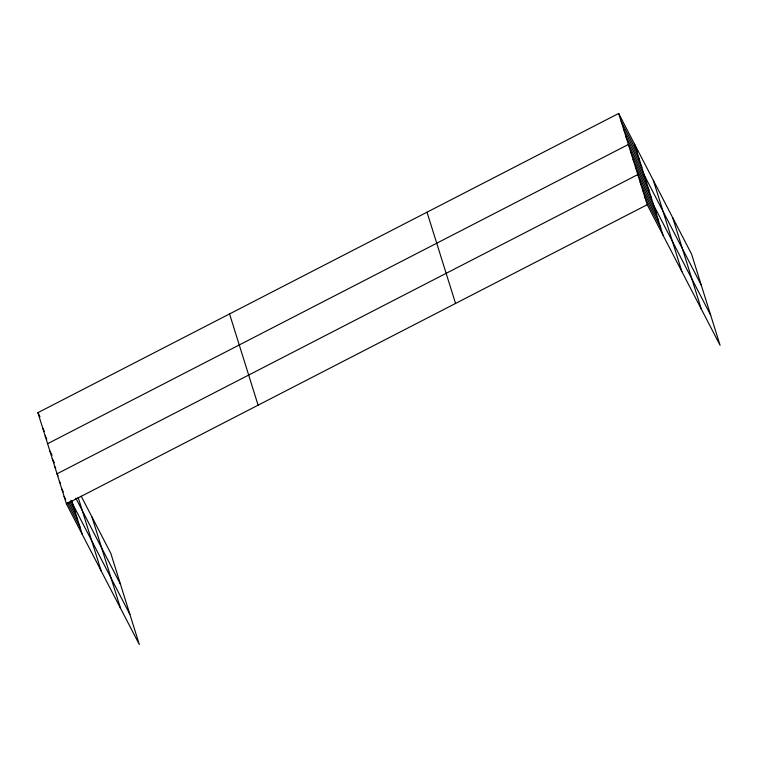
<?xml version="1.0" encoding="UTF-8"?>
<svg xmlns="http://www.w3.org/2000/svg" width="758" height="758" viewBox="0 0 758 758"><rect width="100%" height="100%" fill="white"/><g stroke="black" fill="none" stroke-linecap="round" stroke-linejoin="round"><path stroke-width="1.14" d="M81.201 496.206L110.791 553.293L139.33 644.546L66.439 503.928L37.9 412.674L618.67 113.454L691.561 254.072L720.1 345.326L647.209 204.707L618.67 113.454M47.602 443.705L628.373 144.484L701.264 285.103M66.439 503.928L647.209 204.707M621.096 121.214L636.966 151.818M623.521 128.974L639.392 159.578M625.947 136.724L641.818 167.328M630.732 152.007L646.593 182.621M633.082 159.54L648.952 190.144M635.441 167.063L651.302 197.677M710.682 315.214L637.791 174.596L57.021 473.816L58.082 475.853M640.15 182.128L656.011 212.733M642.5 189.652L658.37 220.256M644.859 197.184L660.72 227.788M37.9 412.674L40.013 416.758M42.751 428.185L44.334 431.245M45.177 435.945L46.769 439.005M75.838 498.167L120.494 584.314M49.962 451.228L52.075 455.312M52.311 458.761L54.424 462.835M54.671 466.284L55.722 468.33M70.769 500.337L129.912 614.435M59.38 481.339L60.432 483.386M69.954 501.749L75.241 511.953M61.73 488.872L63.321 491.933M68.608 502.137L77.6 519.476M64.089 496.395L65.671 499.456M67.254 502.516L79.95 527.009M672.744 217.773L701.283 309.018M653.358 180.366L681.897 271.62M634.541 144.067L663.079 235.312M427.019 212.202L455.558 303.446M229.551 313.935L258.099 405.189M91.974 516.984L120.513 608.238M78.131 497.314L101.127 570.84M71.877 501.19L82.309 534.532"/></g></svg>
